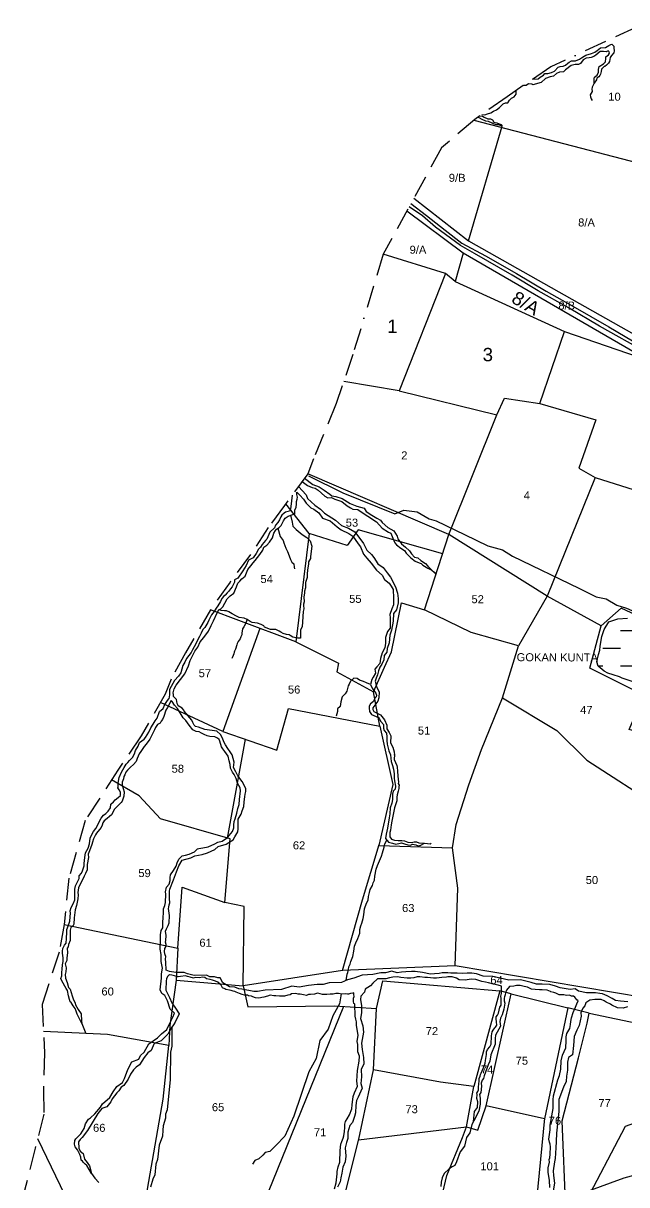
# Model space of a CAD drawing. Header units: inches. Extents: x 304037 to 460575, y 1453943 to 1639883.
# Drawn here: x 335820 to 336731, y 1600364 to 1602119 of the extents above; entities that cross this region are included whole.
import ezdxf

# ---------------------------------------------------------------- set-up
doc = ezdxf.new("R2010")
doc.units = ezdxf.units.IN
doc.header["$MEASUREMENT"] = 0
for name, pattern in [('ACAD_ISO02W100', [15, 12, -3]), ('ACAD_ISO07W100', [3, 0, -3]), ('BORDER', [1.75, 0.5, -0.25, 0.5, -0.25, 0, -0.25])]:
    doc.linetypes.add(name, pattern=pattern)
for name, color, linetype in [('CARTTRACK', 30, 'ACAD_ISO02W100'), ('NALA', 4, 'Continuous'), ('SURVEY_BND', 7, 'Continuous'), ('SURVEY_NO', 7, 'Continuous'), ('WATER_BODY', 4, 'Continuous')]:
    doc.layers.add(name, color=color, linetype=linetype)
for name, color, linetype, lineweight in [('FOOTPATH', 150, 'ACAD_ISO07W100', 30), ('ROAD', 1, 'Continuous', 25), ('VILL_BOUNDARY', 6, 'BORDER', 30)]:
    doc.layers.add(name, color=color, linetype=linetype, lineweight=lineweight)
doc.styles.get("Standard").update_dxf_attribs({"font": 'arial.ttf'})

# ---------------------------------------------------------------- blocks, each defined once
blk = doc.blocks.new('CHINTALAMAKURU')
at = {"layer": 'WATER_BODY', "linetype": 'ByBlock'}
h = blk.add_hatch(dxfattribs=at)
h.set_pattern_fill('DASH', color=256, scale=31.8075, angle=180, style=0)
h.set_pattern_definition([(180, (-1012.415, -503.833), (-3.975938, -3.975937), [3.975938, -3.975938])])
h.paths.add_polyline_path([(-94.8, 77.56), (-94.49, 77.65), (-94.11, 77.92), (-93.62, 77.74), (-93.13, 77.74), (-92.16, 77.59), (-91.8, 77.43), (-91, 77.31), (-90.51, 77.14), (-89.72, 76.86), (-88.21, 76.83), (-87.86, 76.76), (-87.56, 76.61), (-87.2, 76.44), (-86.57, 76.33), (-85.7, 76.4), (-85.24, 76.42), (-84.97, 76.46), (-84.34, 76.98), (-84.03, 77.7), (-83.84, 78.37), (-83.94, 79.06), (-84.2, 79.73), (-84.75, 80.57), (-86.59, 81.46), (-89.22, 82.33), (-91.4, 83.28), (-93.97, 84.49), (-95.92, 85.42), (-97.97, 86.09), (-99.92, 87.2), (-102.04, 88.08), (-104.22, 87.92), (-106.28, 87.22), (-107.29, 85.51), (-107.83, 83.89), (-108.15, 81.69), (-108.26, 80.85), (-108.52, 79.88), (-108.89, 78.2), (-108.62, 77.24), (-107.25, 76.08), (-106.39, 75.68), (-105.19, 75.32), (-103.83, 74.82), (-103.17, 74.53), (-100.98, 73.84), (-100.53, 73.62), (-99.96, 73.64), (-99.38, 73.52), (-99.02, 73.39), (-98.59, 73.36), (-97.98, 73.38), (-97.41, 73.72), (-97.2, 74.27), (-96.67, 74.88), (-96.15, 76.2)])
at = {"layer": 'CARTTRACK', "linetype": 'ByBlock'}
for points in [[(-110.66, -40.93), (-102.26, -37.86), (-95.9, -36.1)], [(-234.2, -29.56), (-227.02, -44.29), (-222.84, -56.67), (-219.94, -64.79), (-215.48, -74.22), (-214.17, -79.93), (-213.86, -83.46), (-213.86, -83.46)]]:
    blk.add_lwpolyline(points, dxfattribs=at)
at = {"layer": 'FOOTPATH', "linetype": 'ByBlock'}
blk.add_lwpolyline([(-173.96, 119.72), (-166.22, 115.98), (-154.47, 111.31), (-152.45, 112.15), (-149.48, 111.76), (-146.74, 110.2), (-145.21, 109.72), (-138.8, 106.71), (-133.54, 104.19), (-130.21, 103.29), (-127.98, 101.85), (-113.02, 94.77), (-109.12, 92.85), (-106.86, 92.34), (-104.49, 90.99), (-102.29, 90.27), (-83.74, 82.27)], dxfattribs=at)
at = {"layer": 'NALA', "linetype": 'ByBlock'}
for points in [[(-123.92, 209.19), (-122.72, 209.28), (-122.21, 209.65), (-121.5, 210.09), (-121.2, 210.48), (-120.55, 210.48), (-119.71, 210.72), (-119.02, 211.04), (-118.23, 211.92), (-117.76, 212.1), (-117.06, 212.16), (-116.56, 212.38), (-116.03, 212.79), (-115.75, 213.04), (-115.19, 213.35), (-114.32, 213.33), (-113.38, 213.73), (-112.99, 214.05), (-112.35, 214.39), (-111.98, 214.68), (-110.68, 214.99), (-109.96, 215.34), (-109.42, 215.74), (-108.66, 216.32), (-107.57, 216.36), (-106.79, 216.82), (-106.39, 217.1), (-106.13, 217.12), (-105.73, 216.71), (-105.72, 216.29), (-105.62, 215.62), (-105.68, 215.16), (-106.24, 214.6), (-106.53, 214.16), (-106.69, 213.25), (-106.88, 212.84), (-107.36, 212.43), (-107.71, 212.12), (-107.88, 212.08), (-108.17, 211.83), (-108.44, 211.48), (-108.54, 210.96), (-108.69, 210.35), (-108.85, 210.09), (-109.04, 209.8), (-109.46, 209.45), (-109.58, 209.11), (-110.05, 208.32), (-110.52, 207.46), (-110.63, 206.99), (-110.55, 206.47), (-110.78, 206.08), (-110.95, 205.72), (-110.89, 205.25), (-110.73, 204.79), (-110.49, 204.47)], [(-110.05, 208.32), (-110.12, 209.44), (-110.01, 209.68), (-109.44, 210.18), (-109.13, 210.81), (-109.1, 211.42), (-108.99, 212.09), (-108.04, 212.68), (-107.53, 213.2), (-107.48, 213.89), (-107.48, 214.28), (-106.88, 214.75), (-106.69, 215.1), (-106.71, 215.43), (-106.93, 215.65), (-107.43, 215.44), (-107.98, 215.47), (-108.75, 215.49), (-109.77, 214.64), (-110.18, 214.34), (-110.82, 214.09), (-111.22, 214.08), (-111.91, 213.95), (-112.55, 213.62), (-113.18, 212.73), (-113.6, 212.51), (-114.35, 212.52), (-115.25, 212.31), (-116.52, 211.3), (-117.02, 210.89), (-117.87, 210.8), (-118.56, 210.47), (-119.22, 209.92), (-119.97, 209.73), (-121.03, 209.32), (-122.03, 208.42), (-123.84, 207.95), (-124.09, 208.04), (-124.86, 208.11), (-125.4, 207.76), (-125.51, 207.73), (-125.94, 207.78)], [(-135.33, 201.22), (-134.64, 201.12), (-134.01, 201.36), (-133.29, 201.59), (-132.67, 201.93), (-132.01, 202.26), (-131.35, 202.77), (-130.51, 203.61), (-130, 203.83), (-129.45, 203.85), (-129.1, 204.48), (-128.65, 204.88), (-128.06, 205.23), (-127.6, 205.8), (-127.65, 206.59)], [(-135.77, 200.91), (-135.2, 200.83), (-134.8, 200.58), (-133.98, 200.2), (-133.33, 200.21), (-132.92, 199.99), (-132.64, 199.48), (-131.91, 199.32), (-131.05, 199), (-130.73, 198.58), (-131.53, 198.91), (-131.96, 198.89), (-132.74, 199.12), (-133, 199.29), (-133.82, 199.64), (-134.43, 199.68), (-135.2, 200.08), (-135.93, 200.47), (-136.18, 200.62)], [(-175.35, 118.5), (-174.14, 117.58), (-173.13, 117.13), (-172.4, 117.01), (-171.77, 116.51), (-170.25, 115.19), (-169.59, 114.85), (-168.78, 114.86), (-168.02, 114.52), (-166.43, 113.99), (-165.23, 113.03), (-164.43, 112.56), (-163.95, 112.29), (-162.82, 112.19), (-162.53, 112.01), (-158.6, 109.44), (-157.32, 108.07), (-155.91, 107.16), (-155.38, 106.96), (-154.89, 105.84), (-154.45, 104.78), (-154.1, 104.32), (-153.09, 103.55), (-152.31, 103.02), (-151.91, 102.48), (-150.84, 101.37), (-149.88, 100.67), (-148.95, 100.29), (-148.54, 100.13), (-148.12, 99.8), (-147.02, 99.08), (-146.13, 98.65), (-145.58, 98.22), (-145.26, 97.85)], [(-174.82, 119.23), (-172.97, 117.79), (-171.51, 117.26), (-170.43, 116.56), (-169.09, 115.64), (-168.64, 115.27), (-167.78, 115.09), (-166.35, 114.68), (-164.58, 113.57), (-163.04, 112.99), (-161.36, 112.55), (-160.94, 111.76), (-159.67, 110.97), (-158.55, 110.29), (-157.71, 109.82), (-157.34, 109.35), (-156.03, 108.24), (-155.35, 107.85), (-154.66, 107.47), (-153.95, 106.28), (-153.82, 105.68), (-152.98, 104.55), (-152.08, 103.8), (-151.17, 102.94), (-150.68, 102.29), (-150.01, 101.58), (-149.25, 101.39), (-148.59, 100.85), (-147.52, 100.13), (-147, 99.58), (-146.13, 98.65)], [(-177.59, 115.4), (-177.76, 114.08), (-177.94, 112.2), (-178.16, 111.79), (-179.05, 111.55), (-179.39, 111.3), (-179.9, 110.87), (-180.16, 110.49), (-180.44, 109.81), (-180.82, 109.19), (-181.35, 108.64), (-181.53, 108.01), (-182.57, 107.01), (-183.25, 105.45), (-183.57, 105.19), (-184.32, 104.28), (-184.68, 103.68), (-185.08, 103.22), (-185.62, 102.26), (-186.32, 101.26), (-187.35, 100.71), (-187.89, 99.52), (-188.62, 98.35), (-189.71, 96.68), (-190.47, 96.28), (-190.5, 95.72), (-191.03, 94.69), (-191.36, 94.28), (-191.83, 93.62), (-192.15, 93.34), (-192.57, 92.84), (-192.83, 92.62), (-193.31, 92.08), (-193.62, 91.36), (-194.2, 90.39), (-194.57, 89.86), (-195.06, 89.12), (-195.61, 88.4), (-195.76, 88.07), (-196.2, 87.19), (-196.45, 86.63), (-197.09, 85.51), (-197.52, 85.06), (-197.94, 84.26), (-198.29, 83.53), (-198.76, 82.67), (-199.15, 81.88), (-199.88, 80.51), (-200.17, 79.88), (-201.22, 78.55), (-201.57, 77.7), (-202.01, 76.98), (-202.47, 75.3), (-202.99, 74.56), (-203.86, 73.6), (-204.97, 71.54), (-205.01, 70.38), (-205.13, 69.44)], [(-204.14, 70.78), (-203.92, 71.7), (-203.5, 72.54), (-201.59, 75.06), (-200.73, 76.92), (-200.34, 78.12), (-199.31, 80.16), (-198.67, 81.1), (-198.14, 82.3), (-197.34, 83.3), (-196.28, 84.71), (-195.72, 85.96), (-195.2, 87.04), (-194.35, 88.87), (-193.94, 89.5), (-193.55, 89.75), (-193.07, 90.19), (-192.62, 91), (-192.1, 92.01), (-191.45, 92.71), (-190.62, 93.31), (-190.02, 94.71), (-189.71, 95.52), (-189.28, 96.01), (-188.87, 96.52), (-188.06, 97.14), (-187.5, 98.64), (-186.82, 99.47), (-186.32, 100.09), (-185.86, 100.67), (-184.82, 102), (-184.14, 102.98), (-183.9, 103.62), (-183.25, 104.1), (-182.66, 104.79), (-181.96, 105.79), (-181.85, 106.26), (-181.66, 106.83), (-181.31, 107.42), (-181.06, 107.71), (-180.51, 108.11), (-180.07, 108.57), (-179.73, 109.16), (-179.53, 109.6), (-179.12, 110.19), (-178.5, 110.67), (-177.44, 111.05), (-176.95, 111.14), (-176.95, 112.08), (-176.66, 112.59), (-176.59, 113.42), (-176.58, 113.93), (-176.44, 114.46), (-176.42, 114.96), (-176.56, 115.54), (-176.57, 116.03), (-175.86, 115.4), (-175.04, 114.48), (-174.46, 113.62), (-173.39, 112.58), (-172.73, 112.22), (-171.6, 111.45), (-170.75, 110.26), (-169.06, 109.63), (-167.41, 108.29), (-166.51, 107.62), (-164.83, 106.81), (-163.94, 106.21), (-162.71, 104.47), (-162.19, 103.79), (-161.53, 102.19), (-160.71, 101.28), (-159.73, 100.15), (-158.53, 98.57), (-157.28, 97.47), (-156.78, 96.47), (-155.72, 95.69), (-155.23, 95.03), (-154.81, 94.24), (-154.71, 92.33), (-154.68, 90.8), (-155.08, 89.92), (-155.49, 88.67), (-155.45, 87.92), (-155.44, 86.61), (-155.42, 85.56), (-156, 84.83), (-156.5, 83.49), (-156.45, 82.2), (-156.64, 81.11), (-157.23, 79.99), (-157.54, 78.73), (-157.75, 77.64), (-158.37, 76.82), (-158.8, 76.29), (-158.71, 75.4), (-159.23, 74.52), (-159.5, 73.96), (-159.8, 72.84), (-159.4, 72.05), (-159.06, 71.54), (-158.58, 70.94), (-158.45, 70.48), (-158.48, 70.08), (-158.83, 69.81), (-159.12, 69.02), (-159.81, 68.52), (-160.06, 67.97), (-160.1, 67.54), (-160.02, 66.81), (-159.55, 66.12), (-157.98, 65.42), (-157.81, 65.2), (-157.41, 64.58), (-156.85, 63.86), (-156.83, 63.05), (-156.64, 62.51), (-156.13, 61.97), (-156.09, 61.09), (-156.07, 60.31), (-155.99, 59.46), (-155.59, 58), (-155.19, 57.1), (-155.09, 55.59), (-154.76, 54.71), (-154.53, 53.82), (-154.41, 52.77), (-154.36, 51.82), (-154.29, 51.2), (-154.06, 49.99), (-154.14, 49.36), (-154.61, 48.93), (-154.75, 48.23), (-154.74, 47.85), (-154.76, 47), (-154.84, 46.17), (-155.21, 45.18), (-155.33, 43.82), (-155.48, 42.87), (-155.84, 40.54), (-156.11, 39.22), (-156.29, 38.27), (-155.59, 37.44), (-154.71, 37.23), (-153.97, 37), (-152.99, 37.19), (-152.66, 37.3), (-151.99, 37.04), (-151.23, 36.86), (-150.65, 36.78), (-150.22, 36.98), (-149.42, 36.86), (-148.91, 36.66), (-148.3, 36.76), (-147.5, 37.27), (-146.82, 37.13), (-146.21, 37.11), (-145.97, 37.24)], [(-176.17, 117.37), (-174.47, 115.48), (-174.16, 114.61), (-172.52, 113.16), (-171.21, 112.29), (-170.27, 111.37), (-167.84, 109.77), (-166.48, 108.63), (-164.92, 108.03), (-163.49, 107.22), (-161.52, 104.61), (-160.74, 103.11), (-159.7, 102.14), (-159.18, 101.41), (-158.28, 100.05), (-157.03, 99.22), (-156.18, 98.04), (-155.39, 97.02), (-154.24, 94.85), (-153.83, 93.42), (-153.64, 92.28), (-153.63, 91.24), (-154.05, 89.69), (-154.67, 88.87), (-154.73, 87.12), (-155.11, 85.14), (-155.5, 83.96), (-155.67, 82.23), (-156.05, 81.02), (-156.13, 80.15), (-156.75, 79.41), (-156.8, 78.42), (-157.3, 77.48), (-157.72, 76.76), (-158, 75.98), (-158.2, 75.05), (-158.53, 74.32), (-158.71, 73.66), (-158.37, 72.23), (-157.84, 71.22), (-157.88, 69.89), (-158.12, 69.16), (-159.25, 67.61), (-159.26, 67.22), (-159.03, 66.79), (-158.41, 66.49), (-157.53, 66.07), (-156.63, 64.94), (-156.09, 63.75), (-156.05, 62.93), (-155.57, 62.11), (-155.18, 61.34), (-155.24, 59.8), (-154.73, 58.78), (-154.37, 57.78), (-154.34, 56.99), (-154.34, 57.14), (-154.4, 56.05), (-153.82, 54.71), (-153.71, 54.27), (-153.67, 53.4), (-153.57, 52.27), (-153.41, 50.95), (-153.46, 50.65), (-153.27, 50.27), (-153.34, 49.86), (-153.31, 49.47), (-153.43, 48.92), (-153.7, 48.07), (-153.78, 47.53), (-153.76, 46.72), (-153.94, 46.02), (-154.25, 45.19), (-154.52, 44.02), (-154.61, 43.29), (-154.87, 42.18), (-155, 41.35), (-155.17, 40.12), (-155.28, 39.58), (-155.32, 38.62), (-154.93, 38.12), (-154.21, 37.86), (-153.38, 37.83), (-152.56, 37.82), (-151.96, 37.77), (-151.27, 37.44), (-150.44, 37.35), (-149.83, 37.51), (-149.32, 37.55), (-148.75, 37.29), (-147.95, 37.23), (-147.5, 37.27)], [(-177.97, 110.86), (-177.6, 109.28), (-177.43, 108.44), (-176.63, 107.67), (-175.32, 106.53), (-174.22, 105.85), (-173.47, 105.12), (-173.11, 103.93), (-173.38, 101.62), (-173.39, 101.18), (-173.64, 100.79), (-173.86, 100.39), (-173.87, 99.85), (-174.08, 98.58), (-174.11, 97.59), (-174.14, 96.9), (-174.48, 95.72), (-174.51, 94.58), (-174.7, 93.77), (-174.7, 93.32), (-174.9, 92.52), (-174.81, 91.37), (-174.94, 90.84), (-174.93, 90.55), (-174.85, 89.82), (-175.01, 89.2), (-175.18, 86.89), (-175.21, 85.78), (-175.58, 85.12), (-175.57, 84.16), (-175.61, 83.23), (-176.29, 83.21), (-177.34, 83.43), (-177.91, 83.83), (-178.14, 83.97), (-178.75, 84.07), (-179.5, 84.28), (-180.04, 84.54), (-180.37, 84.78), (-181.13, 85.12), (-182.31, 85.15), (-183.7, 85.67), (-183.84, 85.98), (-184.41, 86.25), (-185.23, 86.58), (-186.46, 86.72), (-186.88, 86.93), (-187.61, 87.37), (-188.24, 87.66), (-189.42, 87.83), (-190.03, 88.11), (-190.95, 88.62), (-191.69, 89.06), (-192.27, 89.32), (-192.72, 89.3), (-193.43, 89.38), (-193.94, 89.5)], [(-180.79, 107.91), (-180.28, 106.07), (-179.58, 105.2), (-179.39, 104.63), (-179, 103.42), (-178.59, 102.73), (-178.18, 101.76), (-177.94, 100.89), (-177.64, 100.34), (-177.16, 99.91), (-177.09, 99.21), (-176.98, 98.84)], [(-187.61, 87.37), (-188.07, 86.21), (-188.32, 85.68), (-188.61, 85.26), (-188.77, 84.26), (-188.8, 83.91), (-189.01, 83.48), (-189.12, 83), (-189.63, 82.38), (-189.8, 81.95), (-189.9, 81.64), (-190.21, 80.68), (-190.44, 80.22), (-190.51, 79.98), (-190.58, 79.62), (-190.72, 79.25), (-190.91, 78.76), (-190.98, 78.57)], [(-159.8, 72.84), (-160.72, 73.21), (-161.35, 73.54), (-162.26, 73.85), (-162.77, 74.21), (-163.56, 74.31), (-164.28, 73.57), (-164.59, 72.9), (-164.78, 72.54), (-165.11, 71.37), (-165.51, 70.76), (-166.17, 70.04), (-166.47, 68.92), (-166.58, 67.89), (-167.22, 67.34), (-167.2, 66.76), (-167.47, 65.68)], [(-101.6, 1.77), (-103.22, 1.86), (-104.39, 2.04), (-105.1, 2.48), (-106.23, 3.1), (-107.28, 3.51), (-107.92, 3.59), (-108.92, 3.75), (-110.93, 3.71), (-112.68, 4.09), (-113.44, 4.6), (-114.59, 4.44), (-116.81, 4.82), (-117.92, 5.23), (-119.15, 5.6), (-120.88, 5.65), (-122.14, 5.65), (-123.39, 5.99), (-125.79, 6.58), (-128.41, 6.51), (-131.96, 7.29), (-134.13, 7.35), (-135.64, 7.92), (-136.68, 8.02), (-137.76, 8.01), (-138.85, 7.95), (-140, 8.01), (-141.46, 8.01), (-142.12, 8.11), (-143.37, 8.09), (-144.05, 7.9), (-145.11, 7.88), (-145.99, 7.77), (-147.81, 8.15), (-149.47, 8.38), (-150.32, 8.35), (-151.55, 8.28), (-152.53, 8.19), (-153.53, 8.01), (-154.74, 8.38), (-156.17, 8.03), (-157.2, 8.04), (-158.96, 7.62), (-161.35, 7.45), (-163.28, 6.8), (-164.7, 6.41), (-166.05, 5.8), (-168.77, 5.73), (-170.16, 5.36), (-171.47, 5.32), (-173.47, 5.1), (-175.5, 4.73), (-177.18, 4.91), (-179.54, 4.21), (-183.2, 4.04), (-184.93, 3.7), (-185.69, 3.7), (-188.44, 4.22), (-189.08, 4.28), (-190, 4.62), (-191.19, 4.76), (-191.95, 5.14), (-192.71, 5.64), (-193.33, 6.71), (-193.85, 6.75), (-194.6, 6.97), (-195.66, 6.99), (-196.38, 7.33), (-199.15, 7.27), (-200.65, 7.63), (-201.42, 7.91), (-203.31, 7.88), (-204.74, 8.09), (-205.46, 8.42), (-205.57, 10.22), (-205.64, 10.91), (-205.52, 11.47), (-205.72, 11.88), (-205.78, 12.07), (-205.83, 12.58), (-205.8, 13.25), (-205.55, 13.68), (-205.49, 14.16), (-205.61, 14.71), (-205.59, 15.12), (-205.49, 16.22), (-205.64, 17.17), (-205.41, 17.74), (-205.09, 18.43), (-204.86, 19.04), (-204.8, 20.74), (-204.95, 21.76), (-204.97, 22.26), (-204.96, 22.59), (-204.85, 23.09), (-204.68, 23.54), (-204.77, 24.54), (-204.78, 25.15), (-204.77, 26.21), (-204.72, 26.63), (-203.91, 28.73), (-203.25, 30.53), (-202.72, 31.86), (-201.94, 33.17), (-200.03, 33.67), (-199.12, 34.19), (-197.51, 34.49), (-196.27, 34.81), (-194.66, 35.61), (-193.87, 36.3), (-192.12, 36.8), (-191.48, 37.22), (-190.54, 37.83), (-190.13, 38.49), (-189.47, 39.62), (-189.41, 40.24), (-189.43, 40.93), (-189.43, 42.44), (-188.77, 43.59), (-188.51, 44.33), (-188.18, 45.3), (-188.1, 46.25), (-187.98, 46.97), (-187.94, 47.48), (-187.84, 48.06), (-187.72, 48.68), (-187.7, 49.33), (-188.57, 50.91), (-189.51, 52.2), (-189.99, 53.13), (-190.52, 54.09), (-190.38, 55.27), (-190.82, 56.88), (-191.26, 57.57), (-191.81, 58.33), (-192.35, 59.18), (-192.75, 59.8), (-193.01, 60.62), (-193.5, 61.46), (-194.34, 62.19), (-197.04, 62.61), (-198.43, 63.07), (-199.09, 63.27), (-199.41, 63.52), (-199.71, 64.18), (-199.91, 64.66), (-201.68, 66.71), (-201.74, 66.88), (-202.15, 67.38), (-203.02, 67.89), (-203.1, 68.14), (-203.23, 68.43), (-203.43, 69.3), (-204.08, 70), (-204.09, 70.11), (-204.09, 70.44), (-204.14, 70.78)], [(-224.37, -3.66), (-225.47, -1.54), (-225.69, -0.89), (-225.89, -0.33), (-226.34, 0.33), (-226.79, 1.03), (-227.05, 1.2), (-227.17, 1.72), (-227.4, 2.52), (-227.64, 3.71), (-227.95, 4.19), (-228.89, 5.88), (-229.18, 6.45), (-228.94, 7.07), (-228.94, 7.75), (-228.87, 8.53), (-228.81, 9.52), (-228.66, 10.28), (-228.66, 11.1), (-228.78, 12.12), (-228.78, 12.58), (-228.75, 13.17), (-228.6, 13.5), (-228.38, 13.9), (-227.98, 14.38), (-227.93, 15.45), (-227.87, 16.89), (-227.85, 17.46), (-227.73, 17.85), (-227.4, 18.65), (-227.17, 19.33), (-227.09, 20.31), (-227.05, 21.11), (-227.11, 21.65), (-226.88, 22.42), (-226.44, 23.24), (-226.06, 24.12), (-226.06, 25.62), (-226.06, 26.57), (-225.92, 27.26), (-225.67, 27.88), (-225.14, 28.92), (-225.14, 29.53), (-224.63, 30.13), (-224.41, 30.68), (-224.14, 31.32), (-224.01, 31.78), (-223.98, 32.32), (-223.84, 33.66), (-223.69, 34.73), (-223.14, 35.78), (-222.85, 36.74), (-222.65, 38), (-222.34, 38.86), (-221.91, 39.54), (-221.41, 40.18), (-220.84, 41.3), (-220.64, 41.85), (-220.25, 42.53), (-219.74, 43.23), (-219.2, 43.57), (-218.66, 44.09), (-218.18, 44.9), (-218.08, 45.71), (-217.51, 46.19), (-217.11, 46.64), (-216.4, 47.21), (-215.9, 47.67), (-215.88, 48.37), (-216.18, 48.94), (-216.49, 49.36), (-216.47, 49.6), (-216.44, 50.46), (-216.19, 51.7), (-215.73, 52.89), (-215.14, 53.97), (-214.68, 54.7), (-214.29, 55.08), (-213.9, 55.52), (-213.27, 56.22), (-212.79, 57.07), (-212.6, 57.8), (-212.01, 58.8), (-211.72, 59.56), (-210.65, 60.32), (-210.33, 60.75), (-209.61, 61.95), (-209.16, 62.94), (-208.62, 63.76), (-208.22, 64.45), (-207.76, 65.09), (-207.23, 66.59), (-206.42, 67.29), (-206.01, 68.14), (-205.4, 69.05), (-205.13, 69.44)], [(-222.09, -37.41), (-223.14, -35.57), (-223.47, -35.27), (-223.86, -34.94), (-224.09, -34.67), (-224.41, -34.39), (-224.44, -33.73), (-224.7, -33.14), (-225.2, -32.09), (-225.76, -31.44), (-225.93, -30.79), (-225.87, -30.01), (-225.62, -29.65), (-224.49, -28.47), (-223.78, -27.3), (-223.48, -26.23), (-222.76, -25.2), (-222.34, -24.88), (-221.4, -23.97), (-220.11, -22.48), (-219.62, -21.68), (-217.99, -20.28), (-217.29, -19.02), (-216.43, -17.84), (-215.15, -16.87), (-214.69, -16.03), (-214.01, -13.94), (-213.13, -12.22), (-211.55, -11.62), (-211.13, -10.78), (-210.31, -10.08), (-209.29, -8.17), (-207.35, -6.81), (-206.45, -5.93), (-205.23, -4.95), (-204.66, -3.63), (-203.94, -2.13), (-203.51, -1.23), (-204.49, -0.34), (-205.15, 1.52), (-205.71, 2.71), (-206.39, 3.14), (-206.77, 3.97), (-206.54, 6.63), (-206.54, 7.62), (-206.32, 8.83), (-206.57, 10.33), (-206.61, 11.25), (-206.64, 11.92), (-206.86, 13.16), (-206.77, 15.01), (-206.77, 16.35), (-206.64, 17.34), (-206.29, 17.96), (-206.23, 19.24), (-206.21, 20.15), (-206.09, 21.37), (-206.1, 22.19), (-205.82, 22.98), (-205.71, 23.62), (-205.63, 25.48), (-205.68, 26.06), (-205.47, 27.05), (-204.87, 27.77), (-204.65, 28.62), (-204.62, 29.26), (-204.56, 29.85), (-203.94, 30.84), (-203.28, 31.79), (-203.08, 32.57), (-202.73, 33.38), (-202.13, 34.02), (-201.96, 34.12), (-201.22, 34.3), (-200.44, 34.5), (-199.22, 35.07), (-198.52, 35.73), (-198.24, 35.84), (-197.33, 35.96), (-196.16, 36.17), (-194.66, 36.88), (-193.99, 37.27), (-192.99, 37.49), (-192.68, 37.68), (-192.1, 38.06), (-191.89, 38.18), (-191.43, 38.74), (-190.71, 39.7), (-190.37, 40.46), (-190.41, 41.06), (-190.28, 41.92), (-190.06, 42.49), (-189.73, 43.8), (-189.49, 44.83), (-189.22, 45.72), (-189.13, 46.9), (-188.92, 48.79), (-189.01, 49.48), (-189.59, 50.57), (-189.93, 51.61), (-190.39, 52.51), (-190.74, 53.05), (-191.22, 53.95), (-191.27, 54.74), (-191.52, 55.57), (-191.71, 56.62), (-192.45, 57.68), (-192.91, 58.26), (-193.23, 58.72), (-193.62, 59.95), (-193.77, 60.36), (-194.13, 60.64), (-194.76, 60.94), (-195.89, 61.04), (-196.44, 61.17), (-197.14, 61.48), (-197.76, 61.78), (-198.26, 62.03), (-198.98, 62.14), (-199.74, 62.51), (-200.5, 63.58), (-201.31, 64.62), (-201.9, 65.2), (-203.17, 67.28), (-203.84, 68.02), (-204.38, 68.85), (-204.38, 68.85), (-204.61, 69.07), (-205.45, 67.51), (-205.82, 66.92), (-206.26, 65.47), (-206.52, 64.82), (-206.85, 64.42), (-207.06, 63.98), (-207.62, 63.66), (-208.13, 63), (-208.34, 62.44), (-208.69, 61.74), (-209.11, 60.83), (-209.34, 60.34), (-210.22, 59.21), (-210.65, 58.72), (-211.09, 58.03), (-211.35, 57.61), (-211.72, 57.08), (-212.23, 55.96), (-212.45, 55.32), (-213.05, 54.64), (-213.65, 54.01), (-214.37, 53.38), (-214.7, 52.92), (-214.99, 52.33), (-215.17, 51.94), (-215.23, 51.43), (-215.51, 50.68), (-215.51, 49.95), (-215.09, 48.5), (-215.12, 47.5), (-215.5, 46.36), (-215.77, 46.09), (-216.37, 45.49), (-216.89, 44.96), (-217.23, 44.56), (-217.92, 43.27), (-218.35, 42.95), (-218.88, 42.45), (-219.53, 41.95), (-219.88, 41.49), (-219.97, 40.98), (-220.24, 40.45), (-220.6, 39.99), (-221.24, 39.14), (-221.51, 38.76), (-221.97, 37.85), (-222.15, 37.13), (-222.3, 36.61), (-222.79, 35.16), (-223.1, 34.43), (-223.01, 33.65), (-223.3, 32.13), (-223.31, 30.91), (-223.69, 30.1), (-224.03, 29.44), (-225.28, 26.81), (-225.44, 25.78), (-225.33, 25.25), (-225.42, 24.38), (-225.69, 22.85), (-226, 21.88), (-226.2, 20.07), (-226.25, 18.68), (-226.47, 18.23), (-226.95, 17.92), (-227.09, 17.28), (-227.08, 16.53), (-227.07, 15.56), (-227.11, 15.01), (-227.43, 14.1), (-227.55, 13.54), (-227.74, 13.28), (-227.65, 12.21), (-227.83, 11.1), (-227.84, 10.47), (-228.17, 9.77), (-227.95, 8.85), (-228.01, 7.93), (-228.17, 7.34), (-228.1, 6.51), (-227.7, 5.56), (-227.44, 4.45), (-227.01, 4.04), (-226.57, 2.55), (-226.38, 1.85), (-225.93, 0.9), (-225.8, 0.56), (-225.24, -0.49), (-224.56, -1.51), (-224.44, -3.04), (-224.37, -3.66), (-223.5, -5.9)], [(-164.94, 6.3), (-164.76, 7.66), (-164.64, 8.1), (-164.48, 8.71), (-164.35, 9.34), (-164.11, 9.93), (-163.93, 10.56), (-163.5, 11.66), (-163.28, 12.9), (-163.11, 14.01), (-162.83, 14.72), (-162.4, 15.69), (-161.95, 16.93), (-161.95, 17.72), (-161.69, 18.57), (-161.53, 19.2), (-161.24, 20.25), (-161.08, 21.08), (-160.92, 22.44), (-160.47, 23.68), (-160.08, 24.34), (-160.06, 25.2), (-159.8, 26.09), (-159.66, 26.78), (-159.11, 27.69), (-158.99, 28.28), (-158.68, 28.89), (-158.6, 29.74), (-158.34, 31.34), (-158.03, 32.17), (-157.12, 34.24), (-156.94, 35.03), (-156.59, 36.27), (-156.43, 37.06), (-155.94, 37.85)], [(-167.4, -40.63), (-167.02, -39.28), (-166.83, -37.23), (-166.83, -36.72), (-166.58, -35.65), (-166.23, -34.63), (-166.2, -33.71), (-166.18, -32.88), (-166.13, -32), (-166.02, -30.55), (-165.8, -29.93), (-165.47, -29.17), (-165.34, -28.68), (-165.23, -27.69), (-165.11, -26.78), (-165.1, -26.04), (-164.96, -25.45), (-164.63, -24.86), (-164.11, -23.91), (-163.58, -22.59), (-163.51, -21.72), (-163.25, -19.79), (-163, -18.97), (-162.33, -17.51), (-162.44, -16.39), (-162.37, -14), (-162, -11.85), (-161.88, -10.73), (-162.28, -9.77), (-162.28, -8.11), (-162.42, -7.44), (-162.23, -6.03), (-162.58, -3.81), (-162.58, -3.02), (-162.79, -2.39), (-162.93, -1.76), (-163.03, 0.92), (-163.2, 1.12), (-163.31, 1.56), (-163.3, 1.98), (-163.3, 2.28), (-163.15, 2.7), (-163.22, 3.1), (-163.22, 3.5), (-163.46, 3.45), (-163.97, 3.31), (-164.41, 3.21), (-164.68, 3.21), (-165.1, 3.26), (-165.91, 3.2), (-166.33, 3.26), (-166.72, 3.32), (-167.27, 3.3), (-167.91, 3.2), (-168.59, 3.16), (-169.29, 3.12), (-170.27, 3.12), (-170.82, 3.24), (-171.44, 3.36), (-172.11, 3.17), (-172.99, 3.05), (-173.45, 3.08), (-173.88, 2.86), (-174.58, 2.99), (-175.32, 3.11), (-175.75, 3.18), (-176.25, 3.27), (-177.22, 3.23), (-177.56, 2.96), (-178.04, 2.91), (-178.8, 2.69), (-179.4, 2.68), (-179.95, 2.66), (-180.78, 2.73), (-181.26, 2.78), (-182.08, 2.9), (-182.67, 2.64), (-183.46, 2.4), (-183.89, 2.33), (-184.19, 2.32), (-184.76, 2.2), (-185.31, 2.26), (-185.96, 2.47), (-186.28, 2.62), (-186.92, 2.75), (-187.17, 2.85), (-187.85, 2.89), (-188.32, 3.03), (-188.94, 3.2), (-189.36, 3.37), (-189.69, 3.54), (-190.01, 3.65), (-190.35, 3.78), (-190.83, 3.88), (-191.17, 4), (-192.03, 4.14), (-192.26, 4.26), (-192.75, 4.52), (-193.09, 5.1), (-193.32, 5.29), (-193.86, 5.8), (-194.39, 5.99), (-195.01, 6.22), (-195.55, 6.34), (-196.41, 6.53), (-196.78, 6.78), (-197.31, 6.88), (-197.97, 6.75), (-198.91, 6.78), (-199.32, 6.67), (-200.04, 6.83), (-200.67, 7.03), (-201.11, 7.16), (-202.22, 7.01), (-202.75, 6.96), (-202.9, 6.96), (-203.56, 7.18), (-204.18, 7.3), (-204.69, 7.36), (-204.77, 7.4), (-205.18, 6.97), (-205.35, 6.47), (-205.44, 6.05), (-205.5, 3.92), (-204.67, 2.25), (-204.14, 1.04), (-203.35, -0.13), (-202.5, -1.4), (-203.39, -3.26), (-203.76, -3.88), (-204.15, -4.37), (-204.13, -8.65), (-204.43, -10.03), (-204.46, -16.16), (-205.07, -23), (-205.45, -23.97), (-205.45, -24.89), (-206, -26.6), (-206.05, -27.58), (-206.09, -28.96), (-206.88, -30.95), (-207.25, -34.18), (-207.62, -35.2), (-207.81, -37.6), (-208.23, -38.62), (-208.78, -40.38)], [(-136.17, -25.31), (-136, -23.08), (-135.32, -22.16), (-135.25, -20.9), (-135.5, -20.18), (-135.41, -19.23), (-135.5, -18.93), (-135.28, -18.56), (-135.1, -18.18), (-135.09, -17.52), (-135.07, -16.92), (-134.98, -16.14), (-134.95, -15.61), (-134.76, -15.1), (-134.68, -14.76), (-134.53, -14.45), (-134.05, -13.4), (-133.78, -12.62), (-133.65, -12.21), (-133.59, -11.58), (-133.31, -10.27), (-133.37, -9.61), (-133.11, -9.08), (-132.59, -8.48), (-132.3, -7.91), (-132.29, -7.34), (-132.26, -6.7), (-132.26, -6.07), (-132.07, -5.12), (-131.86, -4.73), (-131.48, -4.27), (-131.35, -4.05), (-131.04, -3.63), (-131.14, -2.89), (-131.17, -2.2), (-131.17, -1.79), (-130.94, -1.37), (-130.66, -0.96), (-130.52, -0.23), (-130.36, 0.45), (-130.11, 0.85), (-130.07, 1.24), (-130.11, 1.85), (-130.11, 2.4), (-130.14, 2.91), (-130.03, 3.52), (-130.03, 4.2), (-130.03, 4.88), (-130.03, 5.18), (-130.76, 5.38), (-131.81, 5.6), (-132.93, 5.88), (-133.62, 6.01), (-134.47, 6.17), (-135.81, 6.63), (-136.86, 6.66), (-138.21, 6.47), (-139.54, 6.54), (-140.16, 6.88), (-141.1, 7.17), (-142.11, 7.17), (-142.4, 7.1), (-143.48, 7.07), (-144.66, 6.86), (-145.35, 6.91), (-146.03, 6.92), (-146.67, 7.04), (-147.31, 7.01), (-148.42, 7.2), (-149.02, 7.16), (-149.73, 6.91), (-150.43, 6.87), (-151.22, 6.88), (-152.69, 6.98), (-153.44, 7.15), (-154.47, 7.03), (-155.25, 6.88), (-156.04, 6.69), (-157.9, 6.65), (-158.99, 5.72), (-159.51, 5.09), (-160.66, 4.35), (-160.83, 3.69), (-161.63, 2.74), (-161.7, 2), (-161.52, 0.61), (-161.47, -0.98), (-161.69, -2.26), (-161.2, -3.91), (-161.03, -5.35), (-161.03, -5.35), (-161.47, -7.79), (-161.34, -9.23), (-160.97, -11.04), (-160.9, -12.47), (-161.48, -13.72), (-161.45, -15.4), (-161.54, -16.91), (-161.28, -17.94), (-161.57, -18.62), (-162.13, -19.94), (-162.52, -20.7), (-162.7, -21.83), (-162.74, -23.52), (-162.93, -24.34), (-163.42, -25.66), (-164, -26.37), (-164.47, -27.83), (-164.47, -29.27), (-164.74, -30.19), (-165.03, -31.36), (-164.86, -33.25), (-165, -34.52), (-165.52, -35.75), (-165.75, -37.08), (-165.94, -38.13), (-166.13, -39), (-166.73, -40.2)], [(-118.96, -40.07), (-119.06, -38.53), (-119.19, -37.53), (-119.36, -36.71), (-119.33, -36.34), (-119.33, -35.88), (-119.32, -35.68), (-119.05, -34.37), (-119.16, -33.82), (-118.97, -33.42), (-118.94, -32.62), (-118.83, -30.92), (-118.92, -30.33), (-119.1, -29.92), (-119.21, -29.26), (-118.92, -27.11), (-118.92, -26.09), (-118.29, -22.29), (-118.29, -21.1), (-118.29, -20.38), (-118.26, -19.49), (-117.3, -15.88), (-116.9, -14.88), (-116.6, -13.45), (-116.54, -11.58), (-116.26, -10.34), (-115.51, -8.63), (-115.45, -7.07), (-115.43, -6.16), (-115.32, -5.46), (-114.62, -4.34), (-114.51, -3.42), (-114.38, -2.72), (-114.28, -1.91), (-113.87, -0.72), (-113.34, 0.49), (-113.06, 1.21), (-112.79, 1.94), (-113.08, 2.14), (-113.56, 2.74), (-113.86, 2.96), (-114.28, 2.96), (-114.7, 3.17), (-115.37, 3.13), (-116.02, 3.23), (-116.62, 3.24), (-117.06, 3.25), (-117.81, 3.6), (-118.23, 3.76), (-118.92, 3.95), (-119.03, 3.99), (-119.78, 4.26), (-120.91, 4.39), (-121.46, 4.37), (-122.49, 4.41), (-123.26, 4.53), (-124.21, 4.98), (-124.9, 5.11), (-125.81, 5.35), (-126.66, 5.32), (-127.24, 5.17), (-128.22, 5.06), (-128.94, 4.27), (-129.16, 3.68), (-129.19, 3.23), (-129.33, 2.78), (-129.4, 2.44), (-129.39, 1.82), (-129.23, 1.3), (-129.5, 0.01), (-129.85, -1.31), (-130.25, -2.08), (-130.4, -2.8), (-130.2, -3.87), (-131.37, -5.91), (-131.37, -6.65), (-131.42, -7.89), (-132.36, -10.31), (-132.58, -11.7), (-132.95, -12.56), (-133.86, -15.05), (-134.01, -15.65), (-134.31, -16.03), (-134.49, -16.69), (-134.41, -17.37), (-134.54, -18.83), (-134.88, -19.23), (-134.75, -20.04), (-134.71, -20.81), (-134.7, -21.4), (-135, -22.96), (-135.5, -23.95), (-135.74, -24.5), (-136.53, -25.97), (-137.03, -27.86), (-137.73, -28.95), (-138.22, -30.89), (-139.13, -32.16), (-139.95, -34.44), (-140.35, -35.26), (-140.95, -35.53), (-141.64, -35.98), (-142.72, -37.02), (-143.17, -37.99), (-143.37, -39.03), (-143.51, -39.94)], [(-166.12, 3.23), (-166.46, 0.99), (-167.91, -1.67), (-168.98, -4.67), (-170.83, -7.27), (-171.66, -11.3), (-173.26, -14.32), (-176.63, -24.32), (-178.6, -28.82), (-180.65, -30.91), (-181.99, -32.25), (-183.03, -32.47), (-183.52, -33.14), (-184.41, -33.96), (-185.31, -34.29), (-185.83, -35.15)], [(-101.67, 0.63), (-102.64, 0.31), (-103.89, 0.35), (-105.17, 1.01), (-105.53, 1.2), (-106.49, 1.68), (-106.94, 1.96), (-107.58, 2.21), (-108.52, 2.27), (-109.02, 2.27), (-110.16, 2.12), (-111.07, 1.5), (-111.3, 0.78), (-111.75, 0.29), (-112.15, -0.77), (-112.11, -1.5), (-112.52, -3.65), (-113.03, -4.67), (-113.61, -6.07), (-113.81, -8.1), (-113.96, -10.25), (-114.86, -10.84), (-115.1, -11.85), (-115.07, -13.67), (-115.32, -15.04), (-115.38, -16.21), (-115.98, -17.48), (-117.02, -20.29), (-117.02, -23.01), (-117.52, -27.87), (-117.62, -29.75), (-117.62, -31.14), (-117.8, -33.54), (-117.94, -34.3), (-118.2, -36.31), (-118.17, -37.38), (-117.94, -39.14), (-118.18, -40.84)], [(-204.15, -4.37), (-205.06, -5.99), (-206.54, -7.48), (-208.06, -8.13), (-208.79, -9.69), (-209.48, -10.19), (-210.35, -11.26), (-210.86, -12.05), (-211.34, -12.92), (-212.09, -13.46), (-212.72, -14.03), (-213.37, -15), (-213.93, -16.11), (-214.88, -17.59), (-215.5, -17.93), (-216.02, -18.79), (-216.43, -19.26), (-217.46, -20.59), (-217.79, -21.26), (-218.66, -22.35), (-219.83, -22.78), (-220.68, -23.93), (-222.98, -27.7), (-224.19, -29.32), (-224.66, -29.79), (-225.02, -30.29), (-224.91, -31.7), (-224.59, -32.42), (-223.94, -32.93), (-223.68, -34.16), (-223.07, -34.92), (-222.49, -35.67), (-222.09, -37.41), (-221.3, -38.45), (-220.39, -39.43)]]:
    blk.add_lwpolyline(points, dxfattribs=at)
at = {"layer": 'ROAD', "linetype": 'ByBlock'}
for points in [[(-97.89, 147.78), (-108.67, 153.69), (-115.47, 157.74), (-122.48, 161.6), (-128.36, 165.07), (-136.86, 169.93), (-140, 171.71), (-145.62, 175.84), (-148.54, 178.33), (-151.55, 180.37)], [(-151.17, 181.08), (-147.68, 178.44), (-143.47, 175.13), (-139.66, 172.23), (-134.37, 169.39), (-127.33, 165.49), (-120.71, 161.54), (-114.65, 158.18), (-106.58, 153.59), (-97.56, 148.31)]]:
    blk.add_lwpolyline(points, dxfattribs=at)
at = {"layer": 'SURVEY_BND', "linetype": 'ByBlock'}
for points in [[(-137.11, 199.94), (-92.7, 188.58), (-84.75, 221.95)], [(-150.51, 182.28), (-138.16, 172.77), (-130.73, 198.58)], [(-139.36, 169.99), (-152.09, 179.39)], [(-138.16, 172.77), (-96.25, 149.36), (-35.97, 112.63), (-30.56, 140.65)], [(-90.5, 161.67), (-97.76, 146.12), (-139.36, 169.99), (-141.14, 163.63), (-116.48, 152.5), (-97.76, 146.12)], [(-141.14, 163.63), (-143.35, 165.41), (-157.35, 169.68)], [(-143.35, 165.41), (-153.61, 138.99), (-166.11, 140.99)], [(-153.61, 138.99), (-131.61, 133.62), (-129.91, 137.4), (-121.99, 136.28), (-116.48, 152.5)], [(-109.44, 119.65), (-86.45, 112.51), (-78.8, 135.31), (-97.76, 146.12)], [(-121.99, 136.28), (-109.38, 132.6), (-113.15, 121.77), (-109.44, 119.65), (-120.14, 92.95), (-142.32, 106.69), (-131.61, 133.62)], [(-142.32, 106.69), (-174.13, 120.18)], [(-143.69, 102.37), (-162.75, 107.63), (-165.21, 104.15), (-173.73, 106.8), (-179.01, 113.44)], [(-173.73, 106.8), (-176.63, 82.4), (-189.46, 87.1), (-195.83, 89.54)], [(-120.14, 92.95), (-126.58, 81.7), (-137.2, 84.68), (-147.73, 89.69), (-142.32, 106.69)], [(-68.98, 96.7), (-64.61, 94.93), (-70.88, 78.36), (-82.46, 80.57), (-103.51, 90.28), (-107.98, 86.26), (-120.14, 92.95)], [(-176.63, 82.4), (-166.99, 77.61), (-167.34, 75.65), (-159.11, 71.25), (-156.68, 76.75), (-155.11, 80.22), (-152.89, 91.25), (-147.73, 89.69)], [(-130.1, 70.03), (-117.82, 62.72), (-111.07, 56.1), (-94.33, 45.32), (-88.33, 58.99), (-101.54, 62.99), (-98.3, 70.75), (-110.47, 76.75), (-107.98, 86.26)], [(-184.72, 85.36), (-192.98, 62.16), (-207.02, 68.65)], [(-157.66, 63.52), (-154.65, 50.37), (-157.76, 36.68), (-141.16, 36.24), (-140.42, 41.48), (-137.56, 50.37), (-134.79, 58.39), (-130.1, 70.03), (-126.58, 81.7)], [(-192.98, 62.16), (-180.76, 57.98), (-178.22, 67.38), (-157.66, 63.52), (-159.11, 71.25)], [(-187.93, 60.44), (-191.89, 38.18)], [(-165.78, 8.53), (-188.16, 4.95), (-187.97, 22.84), (-192.32, 23.71), (-191.19, 38.01), (-206.9, 42.42), (-211.68, 47.61), (-217.96, 51.15)], [(-140.44, 9.65), (-165.78, 8.53), (-161.36, 24.41), (-157.71, 36.89)], [(-83.48, 0.35), (-140.44, 9.65), (-139.92, 27.17), (-141.16, 36.24)], [(-228.46, 18.58), (-202.87, 13.39), (-201.96, 27.08), (-192.32, 23.71)], [(-202.87, 13.39), (-203.24, 6.2), (-204.56, -4), (-204.81, -8.53), (-218.56, -6.15), (-232.99, -5.51)], [(-203.24, 6.2), (-188.16, 4.95), (-187.03, 0.27), (-167.57, 0.52), (-158.14, 0.01), (-156.73, 6.23), (-130.39, 4.13), (-136.17, -17.43), (-143.67, -16.53), (-158.74, -13.8), (-158.14, 0.01)], [(-137.77, -26.5), (-135.24, -27.3), (-133.34, -21.79), (-127.83, 3.41), (-130.39, 4.13)], [(-127.83, 3.41), (-115.09, 0.33), (-120.25, -24.62), (-133.34, -21.79)], [(-165.57, 0.41), (-185.47, -49.35), (-167.28, -50.97), (-161.97, -29.42), (-158.74, -13.8)], [(-115.36, -45.03), (-116.24, -25.09), (-112.64, -10.92), (-110.74, -3.13), (-110.28, -0.82), (-115.09, 0.33)], [(-110.28, -0.82), (-92.03, -4.62), (-96.26, -24.21), (-102.05, -26.27), (-111.49, -44.49)], [(-210.93, -49.49), (-206.02, -20.59), (-204.81, -8.53)], [(-162.01, -29.58), (-137.77, -26.5), (-136.17, -17.43)], [(-120.22, -24.5), (-122.25, -46), (-126.95, -46.03), (-144.25, -46.76), (-142.15, -37.53), (-138.66, -28.93), (-137.77, -26.5)]]:
    blk.add_lwpolyline(points, dxfattribs=at)
at = {"layer": 'VILL_BOUNDARY', "ltscale": 10}
blk.add_lwpolyline([(-100.78, 220.91), (-119.87, 212.01), (-129.64, 205.2), (-136.92, 200.1), (-144.33, 193.67), (-151.86, 179.8), (-157.35, 169.68), (-164.06, 147.11), (-167.77, 136.03), (-172.82, 123.54), (-174.13, 120.18), (-179.28, 113.07), (-182.93, 108.07), (-186.9, 101.99), (-191.48, 95.76), (-195.83, 89.54), (-201.41, 79.82), (-204.65, 73.87), (-205.97, 70.49), (-211.31, 61.13), (-216.54, 53.37), (-223.81, 42.02), (-227.42, 29), (-228.46, 18.58), (-229.53, 12.36), (-233.32, 0.6), (-232.74, -10.32), (-232.95, -18.76), (-232.86, -24.08), (-234.73, -31.73), (-237.39, -42.39)], dxfattribs=at)
at = {"layer": 'WATER_BODY', "linetype": 'ByBlock'}
for points in [[(-106.28, 87.22), (-104.22, 87.92), (-102.04, 88.08)], [(-100.98, 73.84), (-103.17, 74.53), (-103.83, 74.82), (-105.19, 75.32), (-106.39, 75.68), (-107.25, 76.08), (-108.62, 77.24), (-108.89, 78.2), (-108.52, 79.88), (-108.26, 80.85), (-108.15, 81.69), (-107.83, 83.89), (-107.29, 85.51), (-106.28, 87.22)]]:
    blk.add_lwpolyline(points, dxfattribs=at)
at = {"layer": 'SURVEY_NO', "linetype": 'ByBlock'}
for s, height, p in [('10', 1.8, (-106.9, 204.43)), ('9/B', 1.8, (-142.68, 186.03)), ('8/A', 1.8, (-113.55, 176.11)), ('9/A', 1.8, (-151.43, 169.81)), ('8/B', 1.8, (-117.92, 157.41)), ('1', 3, (-156.39, 151.97)), ('3', 3, (-134.89, 145.7)), ('2', 1.8, (-153.11, 123.54)), ('4', 1.8, (-125.53, 114.66)), ('53', 1.8, (-165.52, 108.36)), ('54', 1.8, (-184.65, 95.59)), ('55', 1.8, (-164.68, 91.22)), ('52', 1.8, (-137.17, 91.26)), ('GOKAN KUNTA', 1.8, (-126.96, 78.26)), ('57', 1.8, (-198.45, 74.35)), ('56', 1.8, (-178.36, 70.76)), ('47', 1.8, (-112.62, 66.46)), ('51', 1.8, (-149.1, 61.66)), ('58', 1.8, (-204.44, 52.84)), ('62', 1.8, (-177.1, 35.72)), ('59', 1.8, (-211.82, 29.33)), ('50', 1.8, (-111.2, 28.21)), ('63', 1.8, (-152.48, 21.73)), ('61', 1.8, (-198.02, 13.72)), ('64', 1.8, (-132.55, 5.61)), ('60', 1.8, (-220, 2.66)), ('72', 1.8, (-147.03, -5.92)), ('74', 1.8, (-134.58, -14.51)), ('75', 1.8, (-126.78, -12.5)), ('77', 1.8, (-108.13, -21.94)), ('65', 1.8, (-195.05, -23.26)), ('73', 1.8, (-151.52, -23.52)), ('76', 1.8, (-119.28, -25.97)), ('66', 1.8, (-221.76, -28.01)), ('71', 1.8, (-172.09, -28.8)), ('101', 1.8, (-134.61, -36.29))]:
    blk.add_text(s, height=height, dxfattribs=at).set_placement(p)
blk.add_text('8/A', height=3, rotation=329.7324, dxfattribs=at).set_placement((-128.71, 159.1))

msp = doc.modelspace()

# ---------------------------------------------------------------- block references
at = {"layer": 'SURVEY_BND', "linetype": 'ByBlock', "xscale": 6.717149151391893, "yscale": 6.717149151321792, "zscale": 6.717149151394595, "rotation": 359.7481555107381}
msp.add_blockref('CHINTALAMAKURU', (337415.4, 1600625.6), dxfattribs=at)

doc.saveas('drawing.dxf')
